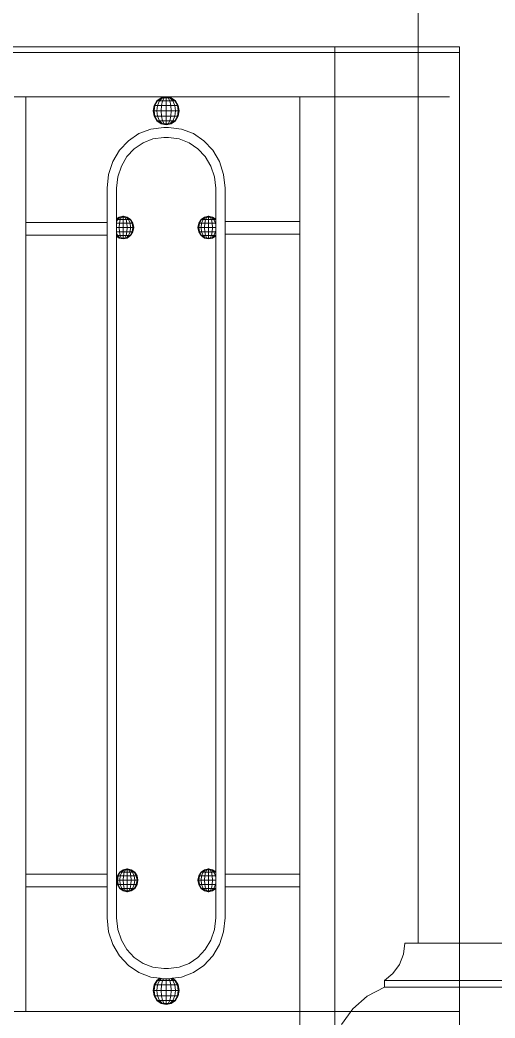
# Model space of a CAD drawing. Header units: millimetres. Extents: x 1832547 to 2001569, y -558009 to -417808.
# Drawn here: x 1916079 to 1916459, y -523479 to -522679 of the extents above; entities that cross this region are included whole.
import ezdxf

# ---------------------------------------------------------------- set-up
doc = ezdxf.new("R2010")
doc.units = ezdxf.units.MM
doc.header["$MEASUREMENT"] = 0
for name, color, linetype, lineweight in [('CA.manh 08', 8, 'CONTINUOUS', 9), ('CA.thay 145', 145, 'CONTINUOUS', 18), ('CA_manh 08', 8, 'CONTINUOUS', 9)]:
    doc.layers.add(name, color=color, linetype=linetype, lineweight=lineweight)

# ---------------------------------------------------------------- blocks, each defined once
blk = doc.blocks.new('wt45t')
at = {"layer": 'CA_manh 08'}
for p, q in [((1917247.51, -517910.46), (1920284.13, -517910.46)), ((1917247.51, -517910.46), (1917247.51, -518853.82)), ((1917347.51, -517910.46), (1917347.51, -518783.82)), ((1920284.13, -517915.04), (1917247.51, -517915.04)), ((1917255.46, -517950.46), (1917347.51, -517950.46)), ((1917347.51, -517950.46), (1917375.44, -517950.46)), ((1917375.44, -517950.46), (1917482.69, -517950.46)), ((1917375.44, -518050.46), (1917375.44, -517950.46)), ((1917472.97, -517957.43), (1917475.25, -517953.77)), ((1917473.71, -517957.43), (1917475.82, -517953.77)), ((1917475.25, -517953.77), (1917478.67, -517951.32)), ((1917475.82, -517953.77), (1917475.25, -517953.77)), ((1917475.82, -517953.77), (1917478.97, -517951.32)), ((1917477.43, -517953.77), (1917475.82, -517953.77)), ((1917475.82, -517957.43), (1917477.43, -517953.77)), ((1917477.43, -517953.77), (1917479.84, -517951.32)), ((1917479.84, -517953.77), (1917477.43, -517953.77)), ((1917478.67, -517951.32), (1917482.69, -517950.46)), ((1917478.97, -517951.32), (1917478.67, -517951.32)), ((1917478.97, -517951.32), (1917482.69, -517950.46)), ((1917479.84, -517951.32), (1917478.97, -517951.32)), ((1917478.97, -517957.43), (1917479.84, -517953.77)), ((1917479.84, -517951.32), (1917482.69, -517950.46)), ((1917481.15, -517951.32), (1917479.84, -517951.32)), ((1917479.84, -517953.77), (1917481.15, -517951.32)), ((1917482.69, -517953.77), (1917479.84, -517953.77)), ((1917481.15, -517951.32), (1917482.69, -517950.46)), ((1917482.69, -517951.32), (1917481.15, -517951.32)), ((1917482.69, -517950.46), (1917482.69, -517951.32)), ((1917484.23, -517951.32), (1917482.69, -517950.46)), ((1917485.53, -517951.32), (1917482.69, -517950.46)), ((1917486.41, -517951.32), (1917482.69, -517950.46)), ((1917486.71, -517951.32), (1917482.69, -517950.46)), ((1917482.69, -517950.46), (1917595.15, -517950.46)), ((1917484.23, -517951.32), (1917482.69, -517951.32)), ((1917482.69, -517951.32), (1917482.69, -517953.77)), ((1917485.53, -517953.77), (1917482.69, -517953.77)), ((1917482.69, -517953.77), (1917482.69, -517957.43)), ((1917485.53, -517951.32), (1917484.23, -517951.32)), ((1917485.53, -517953.77), (1917484.23, -517951.32)), ((1917486.41, -517951.32), (1917485.53, -517951.32)), ((1917487.95, -517953.77), (1917485.53, -517951.32)), ((1917487.95, -517953.77), (1917485.53, -517953.77)), ((1917486.41, -517957.43), (1917485.53, -517953.77)), ((1917486.71, -517951.32), (1917486.41, -517951.32)), ((1917489.56, -517953.77), (1917486.41, -517951.32)), ((1917490.13, -517953.77), (1917486.71, -517951.32)), ((1917489.56, -517953.77), (1917487.95, -517953.77)), ((1917489.56, -517957.43), (1917487.95, -517953.77)), ((1917490.13, -517953.77), (1917489.56, -517953.77)), ((1917491.67, -517957.43), (1917489.56, -517953.77)), ((1917492.4, -517957.43), (1917490.13, -517953.77)), ((1917604.61, -517950.46), (1917595.15, -517950.46)), ((1917595.15, -517950.46), (1917595.15, -518051.23)), ((1917472.17, -517961.75), (1917472.97, -517957.43)), ((1917472.97, -517961.75), (1917472.17, -517961.75)), ((1917472.97, -517966.08), (1917472.17, -517961.75)), ((1917473.71, -517957.43), (1917472.97, -517957.43)), ((1917472.97, -517961.75), (1917473.71, -517957.43)), ((1917475.25, -517961.75), (1917472.97, -517961.75)), ((1917473.71, -517966.08), (1917472.97, -517961.75)), ((1917475.82, -517957.43), (1917473.71, -517957.43)), ((1917475.25, -517961.75), (1917475.82, -517957.43)), ((1917478.67, -517961.75), (1917475.25, -517961.75)), ((1917475.82, -517966.08), (1917475.25, -517961.75)), ((1917478.97, -517957.43), (1917475.82, -517957.43)), ((1917478.67, -517961.75), (1917478.97, -517957.43)), ((1917482.69, -517961.75), (1917478.67, -517961.75)), ((1917478.97, -517966.08), (1917478.67, -517961.75)), ((1917482.69, -517957.43), (1917478.97, -517957.43)), ((1917486.41, -517957.43), (1917482.69, -517957.43)), ((1917482.69, -517957.43), (1917482.69, -517961.75)), ((1917486.71, -517961.75), (1917482.69, -517961.75)), ((1917482.69, -517961.75), (1917482.69, -517966.08)), ((1917489.56, -517957.43), (1917486.41, -517957.43)), ((1917486.71, -517961.75), (1917486.41, -517957.43)), ((1917486.41, -517966.08), (1917486.71, -517961.75)), ((1917490.13, -517961.75), (1917486.71, -517961.75)), ((1917491.67, -517957.43), (1917489.56, -517957.43)), ((1917490.13, -517961.75), (1917489.56, -517957.43)), ((1917489.56, -517966.08), (1917490.13, -517961.75)), ((1917492.4, -517961.75), (1917490.13, -517961.75)), ((1917492.4, -517957.43), (1917491.67, -517957.43)), ((1917492.4, -517961.75), (1917491.67, -517957.43)), ((1917491.67, -517966.08), (1917492.4, -517961.75)), ((1917493.21, -517961.75), (1917492.4, -517957.43)), ((1917493.21, -517961.75), (1917492.4, -517961.75)), ((1917492.4, -517966.08), (1917493.21, -517961.75)), ((1917473.71, -517966.08), (1917472.97, -517966.08)), ((1917475.25, -517969.74), (1917472.97, -517966.08)), ((1917475.82, -517966.08), (1917473.71, -517966.08)), ((1917475.82, -517969.74), (1917473.71, -517966.08)), ((1917475.82, -517969.74), (1917475.25, -517969.74)), ((1917478.67, -517972.19), (1917475.25, -517969.74)), ((1917478.97, -517966.08), (1917475.82, -517966.08)), ((1917477.43, -517969.74), (1917475.82, -517966.08)), ((1917477.43, -517969.74), (1917475.82, -517969.74)), ((1917478.97, -517972.19), (1917475.82, -517969.74)), ((1917479.84, -517969.74), (1917477.43, -517969.74)), ((1917479.84, -517972.19), (1917477.43, -517969.74)), ((1917482.69, -517966.08), (1917478.97, -517966.08)), ((1917479.84, -517969.74), (1917478.97, -517966.08)), ((1917482.69, -517969.74), (1917479.84, -517969.74)), ((1917481.15, -517972.19), (1917479.84, -517969.74)), ((1917486.41, -517966.08), (1917482.69, -517966.08)), ((1917482.69, -517966.08), (1917482.69, -517969.74)), ((1917485.53, -517969.74), (1917482.69, -517969.74)), ((1917482.69, -517969.74), (1917482.69, -517972.19)), ((1917484.23, -517972.19), (1917485.53, -517969.74)), ((1917485.53, -517969.74), (1917486.41, -517966.08)), ((1917487.95, -517969.74), (1917485.53, -517969.74)), ((1917485.53, -517972.19), (1917487.95, -517969.74)), ((1917489.56, -517966.08), (1917486.41, -517966.08)), ((1917486.41, -517972.19), (1917489.56, -517969.74)), ((1917486.71, -517972.19), (1917490.13, -517969.74)), ((1917487.95, -517969.74), (1917489.56, -517966.08)), ((1917489.56, -517969.74), (1917487.95, -517969.74)), ((1917491.67, -517966.08), (1917489.56, -517966.08)), ((1917489.56, -517969.74), (1917491.67, -517966.08)), ((1917489.56, -517969.74), (1917490.13, -517969.74)), ((1917490.13, -517969.74), (1917492.4, -517966.08)), ((1917492.4, -517966.08), (1917491.67, -517966.08)), ((1917470.4, -517976.37), (1917460.85, -517980.05)), ((1917480.8, -517975.08), (1917470.4, -517976.37)), ((1917478.97, -517972.19), (1917478.67, -517972.19)), ((1917482.69, -517973.05), (1917478.67, -517972.19)), ((1917479.84, -517972.19), (1917478.97, -517972.19)), ((1917482.69, -517973.05), (1917478.97, -517972.19)), ((1917481.15, -517972.19), (1917479.84, -517972.19)), ((1917482.69, -517973.05), (1917479.84, -517972.19)), ((1917484.59, -517975.08), (1917480.8, -517975.08)), ((1917482.69, -517972.19), (1917481.15, -517972.19)), ((1917482.69, -517973.05), (1917481.15, -517972.19)), ((1917484.23, -517972.19), (1917482.69, -517972.19)), ((1917482.69, -517972.19), (1917482.69, -517973.05)), ((1917482.69, -517973.05), (1917486.71, -517972.19)), ((1917482.69, -517973.05), (1917486.41, -517972.19)), ((1917482.69, -517973.05), (1917485.53, -517972.19)), ((1917482.69, -517973.05), (1917484.23, -517972.19)), ((1917485.53, -517972.19), (1917484.23, -517972.19)), ((1917494.99, -517976.37), (1917484.59, -517975.08)), ((1917486.41, -517972.19), (1917485.53, -517972.19)), ((1917486.71, -517972.19), (1917486.41, -517972.19)), ((1917504.54, -517980.05), (1917494.99, -517976.37)), ((1917452.42, -517985.81), (1917445.38, -517993.36)), ((1917460.85, -517980.05), (1917452.42, -517985.81)), ((1917464.19, -517987.35), (1917472.16, -517984.29)), ((1917472.16, -517984.29), (1917480.83, -517983.21)), ((1917480.83, -517983.21), (1917484.56, -517983.21)), ((1917484.56, -517983.21), (1917493.23, -517984.29)), ((1917493.23, -517984.29), (1917501.2, -517987.35)), ((1917512.97, -517985.81), (1917504.54, -517980.05)), ((1917520.01, -517993.36), (1917512.97, -517985.81)), ((1917445.38, -517993.36), (1917440.02, -518002.42)), ((1917451.29, -517998.46), (1917457.16, -517992.16)), ((1917457.16, -517992.16), (1917464.19, -517987.35)), ((1917501.2, -517987.35), (1917508.23, -517992.15)), ((1917508.23, -517992.15), (1917514.09, -517998.45)), ((1917525.37, -518002.42), (1917520.01, -517993.36)), ((1917440.02, -518002.42), (1917436.6, -518012.68)), ((1917446.82, -518006.01), (1917451.29, -517998.46)), ((1917514.09, -517998.45), (1917518.57, -518006.01)), ((1917528.79, -518012.68), (1917525.37, -518002.42)), ((1917443.97, -518014.57), (1917446.82, -518006.01)), ((1917518.57, -518006.01), (1917521.42, -518014.56)), ((1917436.6, -518012.68), (1917435.4, -518023.85)), ((1917442.97, -518023.89), (1917443.97, -518014.57)), ((1917521.42, -518014.56), (1917522.42, -518023.89)), ((1917529.99, -518023.85), (1917528.79, -518012.68)), ((1917435.4, -518023.85), (1917435.4, -518050.46)), ((1917442.97, -518048.69), (1917442.97, -518023.89)), ((1917522.42, -518023.89), (1917522.42, -518048.33)), ((1917529.99, -518051.23), (1917529.99, -518023.85)), ((1917375.44, -518060.62), (1917375.44, -518050.46)), ((1917375.44, -518050.46), (1917435.4, -518050.46)), ((1917435.4, -518050.46), (1917435.4, -518060.62)), ((1917442.97, -518048.69), (1917445.47, -518046.9)), ((1917442.97, -518048.88), (1917442.97, -518048.69)), ((1917443.16, -518048.88), (1917442.97, -518048.88)), ((1917442.97, -518049.22), (1917443.16, -518048.88)), ((1917442.97, -518049.22), (1917442.97, -518048.88)), ((1917442.97, -518051.85), (1917442.97, -518049.22)), ((1917443.16, -518048.88), (1917445.71, -518046.9)), ((1917444.47, -518048.88), (1917443.16, -518048.88)), ((1917443.16, -518051.85), (1917444.47, -518048.88)), ((1917444.47, -518048.88), (1917446.42, -518046.9)), ((1917446.42, -518048.88), (1917444.47, -518048.88)), ((1917445.47, -518046.9), (1917448.72, -518046.2)), ((1917445.71, -518046.9), (1917445.47, -518046.9)), ((1917445.71, -518046.9), (1917448.72, -518046.2)), ((1917446.42, -518046.9), (1917445.71, -518046.9)), ((1917445.71, -518051.85), (1917446.42, -518048.88)), ((1917446.42, -518046.9), (1917448.72, -518046.2)), ((1917447.48, -518046.9), (1917446.42, -518046.9)), ((1917446.42, -518048.88), (1917447.48, -518046.9)), ((1917448.72, -518048.88), (1917446.42, -518048.88)), ((1917447.48, -518046.9), (1917448.72, -518046.2)), ((1917448.72, -518046.9), (1917447.48, -518046.9)), ((1917448.72, -518046.2), (1917448.72, -518046.9)), ((1917451.98, -518046.9), (1917448.72, -518046.2)), ((1917451.73, -518046.9), (1917448.72, -518046.2)), ((1917451.03, -518046.9), (1917448.72, -518046.2)), ((1917449.97, -518046.9), (1917448.72, -518046.2)), ((1917449.97, -518046.9), (1917448.72, -518046.9)), ((1917448.72, -518046.9), (1917448.72, -518048.88)), ((1917451.03, -518048.88), (1917448.72, -518048.88)), ((1917448.72, -518048.88), (1917448.72, -518051.85)), ((1917451.03, -518046.9), (1917449.97, -518046.9)), ((1917451.03, -518048.88), (1917449.97, -518046.9)), ((1917451.73, -518046.9), (1917451.03, -518046.9)), ((1917452.98, -518048.88), (1917451.03, -518046.9)), ((1917452.98, -518048.88), (1917451.03, -518048.88)), ((1917451.73, -518051.85), (1917451.03, -518048.88)), ((1917451.73, -518046.9), (1917451.98, -518046.9)), ((1917454.28, -518048.88), (1917451.73, -518046.9)), ((1917454.74, -518048.88), (1917451.98, -518046.9)), ((1917454.28, -518048.88), (1917452.98, -518048.88)), ((1917454.28, -518051.85), (1917452.98, -518048.88)), ((1917454.74, -518048.88), (1917454.28, -518048.88)), ((1917455.99, -518051.85), (1917454.28, -518048.88)), ((1917456.59, -518051.85), (1917454.74, -518048.88)), ((1917509.3, -518051.85), (1917511.15, -518048.88)), ((1917509.9, -518051.85), (1917511.61, -518048.88)), ((1917511.15, -518048.88), (1917513.91, -518046.9)), ((1917511.61, -518048.88), (1917511.15, -518048.88)), ((1917511.61, -518048.88), (1917514.16, -518046.9)), ((1917512.91, -518048.88), (1917511.61, -518048.88)), ((1917511.61, -518051.85), (1917512.91, -518048.88)), ((1917512.91, -518048.88), (1917514.86, -518046.9)), ((1917514.86, -518048.88), (1917512.91, -518048.88)), ((1917513.91, -518046.9), (1917517.17, -518046.2)), ((1917514.16, -518046.9), (1917513.91, -518046.9)), ((1917514.16, -518046.9), (1917517.17, -518046.2)), ((1917514.86, -518046.9), (1917514.16, -518046.9)), ((1917514.16, -518051.85), (1917514.86, -518048.88)), ((1917514.86, -518046.9), (1917517.17, -518046.2)), ((1917515.92, -518046.9), (1917514.86, -518046.9)), ((1917514.86, -518048.88), (1917515.92, -518046.9)), ((1917517.17, -518048.88), (1917514.86, -518048.88)), ((1917515.92, -518046.9), (1917517.17, -518046.2)), ((1917517.17, -518046.9), (1917515.92, -518046.9)), ((1917517.17, -518046.2), (1917517.17, -518046.9)), ((1917520.43, -518046.9), (1917517.17, -518046.2)), ((1917520.18, -518046.9), (1917517.17, -518046.2)), ((1917519.47, -518046.9), (1917517.17, -518046.2)), ((1917518.41, -518046.9), (1917517.17, -518046.2)), ((1917518.41, -518046.9), (1917517.17, -518046.9)), ((1917517.17, -518046.9), (1917517.17, -518048.88)), ((1917519.47, -518048.88), (1917517.17, -518048.88)), ((1917517.17, -518048.88), (1917517.17, -518051.85)), ((1917519.47, -518046.9), (1917518.41, -518046.9)), ((1917519.47, -518048.88), (1917518.41, -518046.9)), ((1917520.18, -518046.9), (1917519.47, -518046.9)), ((1917521.42, -518048.88), (1917519.47, -518046.9)), ((1917521.42, -518048.88), (1917519.47, -518048.88)), ((1917520.18, -518051.85), (1917519.47, -518048.88)), ((1917520.18, -518046.9), (1917520.43, -518046.9)), ((1917522.42, -518048.64), (1917520.18, -518046.9)), ((1917522.42, -518048.33), (1917520.43, -518046.9)), ((1917522.42, -518048.88), (1917521.42, -518048.88)), ((1917522.42, -518051.15), (1917521.42, -518048.88)), ((1917522.42, -518048.33), (1917522.42, -518048.64)), ((1917522.42, -518048.64), (1917522.42, -518048.88)), ((1917522.42, -518048.88), (1917522.42, -518051.15)), ((1917443.16, -518051.85), (1917442.97, -518051.85)), ((1917442.97, -518053.32), (1917443.16, -518051.85)), ((1917442.97, -518053.32), (1917442.97, -518051.85)), ((1917442.97, -518055.35), (1917442.97, -518053.32)), ((1917445.47, -518055.35), (1917442.97, -518055.35)), ((1917442.97, -518057.37), (1917442.97, -518055.35)), ((1917443.16, -518058.85), (1917442.97, -518057.37)), ((1917442.97, -518058.85), (1917442.97, -518057.37)), ((1917445.71, -518051.85), (1917443.16, -518051.85)), ((1917445.47, -518055.35), (1917445.71, -518051.85)), ((1917448.72, -518055.35), (1917445.47, -518055.35)), ((1917445.71, -518058.85), (1917445.47, -518055.35)), ((1917448.72, -518051.85), (1917445.71, -518051.85)), ((1917451.73, -518051.85), (1917448.72, -518051.85)), ((1917448.72, -518051.85), (1917448.72, -518055.35)), ((1917451.98, -518055.35), (1917448.72, -518055.35)), ((1917448.72, -518055.35), (1917448.72, -518058.85)), ((1917454.28, -518051.85), (1917451.73, -518051.85)), ((1917451.98, -518055.35), (1917451.73, -518051.85)), ((1917451.73, -518058.85), (1917451.98, -518055.35)), ((1917454.74, -518055.35), (1917451.98, -518055.35)), ((1917455.99, -518051.85), (1917454.28, -518051.85)), ((1917454.74, -518055.35), (1917454.28, -518051.85)), ((1917454.28, -518058.85), (1917454.74, -518055.35)), ((1917456.59, -518055.35), (1917454.74, -518055.35)), ((1917456.59, -518051.85), (1917455.99, -518051.85)), ((1917456.59, -518055.35), (1917455.99, -518051.85)), ((1917455.99, -518058.85), (1917456.59, -518055.35)), ((1917457.24, -518055.35), (1917456.59, -518051.85)), ((1917457.24, -518055.35), (1917456.59, -518055.35)), ((1917456.59, -518058.85), (1917457.24, -518055.35)), ((1917508.65, -518055.35), (1917509.3, -518051.85)), ((1917509.3, -518055.35), (1917508.65, -518055.35)), ((1917509.3, -518058.85), (1917508.65, -518055.35)), ((1917509.9, -518051.85), (1917509.3, -518051.85)), ((1917509.3, -518055.35), (1917509.9, -518051.85)), ((1917511.15, -518055.35), (1917509.3, -518055.35)), ((1917509.9, -518058.85), (1917509.3, -518055.35)), ((1917511.61, -518051.85), (1917509.9, -518051.85)), ((1917511.15, -518055.35), (1917511.61, -518051.85)), ((1917513.91, -518055.35), (1917511.15, -518055.35)), ((1917511.61, -518058.85), (1917511.15, -518055.35)), ((1917514.16, -518051.85), (1917511.61, -518051.85)), ((1917513.91, -518055.35), (1917514.16, -518051.85)), ((1917517.17, -518055.35), (1917513.91, -518055.35)), ((1917514.16, -518058.85), (1917513.91, -518055.35)), ((1917517.17, -518051.85), (1917514.16, -518051.85)), ((1917520.18, -518051.85), (1917517.17, -518051.85)), ((1917517.17, -518051.85), (1917517.17, -518055.35)), ((1917520.43, -518055.35), (1917517.17, -518055.35)), ((1917517.17, -518055.35), (1917517.17, -518058.85)), ((1917522.42, -518051.85), (1917520.18, -518051.85)), ((1917520.43, -518055.35), (1917520.18, -518051.85)), ((1917520.18, -518058.85), (1917520.43, -518055.35)), ((1917522.42, -518055.35), (1917520.43, -518055.35)), ((1917522.42, -518051.15), (1917522.42, -518051.85)), ((1917522.42, -518051.85), (1917522.42, -518055.35)), ((1917522.42, -518055.35), (1917522.42, -518058.85)), ((1917529.99, -518061.39), (1917529.99, -518051.23)), ((1917529.99, -518051.23), (1917595.15, -518051.23)), ((1917595.15, -518051.23), (1917595.15, -518061.39)), ((1917435.4, -518060.62), (1917375.44, -518060.62)), ((1917375.44, -518573.66), (1917375.44, -518060.62)), ((1917435.4, -518060.62), (1917435.4, -518573.66)), ((1917443.16, -518058.85), (1917442.97, -518058.85)), ((1917442.97, -518061.48), (1917442.97, -518058.85)), ((1917443.16, -518061.81), (1917442.97, -518061.48)), ((1917442.97, -518061.81), (1917442.97, -518061.48)), ((1917443.16, -518061.81), (1917442.97, -518061.81)), ((1917442.97, -518062), (1917442.97, -518061.81)), ((1917445.47, -518063.8), (1917442.97, -518062)), ((1917442.97, -518571.89), (1917442.97, -518062)), ((1917445.71, -518058.85), (1917443.16, -518058.85)), ((1917444.47, -518061.81), (1917443.16, -518058.85)), ((1917444.47, -518061.81), (1917443.16, -518061.81)), ((1917445.71, -518063.8), (1917443.16, -518061.81)), ((1917446.42, -518061.81), (1917444.47, -518061.81)), ((1917446.42, -518063.8), (1917444.47, -518061.81)), ((1917445.71, -518063.8), (1917445.47, -518063.8)), ((1917448.72, -518064.49), (1917445.47, -518063.8)), ((1917448.72, -518058.85), (1917445.71, -518058.85)), ((1917446.42, -518061.81), (1917445.71, -518058.85)), ((1917446.42, -518063.8), (1917445.71, -518063.8)), ((1917448.72, -518064.49), (1917445.71, -518063.8)), ((1917448.72, -518061.81), (1917446.42, -518061.81)), ((1917447.48, -518063.8), (1917446.42, -518061.81)), ((1917447.48, -518063.8), (1917446.42, -518063.8)), ((1917448.72, -518064.49), (1917446.42, -518063.8)), ((1917448.72, -518063.8), (1917447.48, -518063.8)), ((1917448.72, -518064.49), (1917447.48, -518063.8)), ((1917451.73, -518058.85), (1917448.72, -518058.85)), ((1917448.72, -518058.85), (1917448.72, -518061.81)), ((1917451.03, -518061.81), (1917448.72, -518061.81)), ((1917448.72, -518061.81), (1917448.72, -518063.8)), ((1917449.97, -518063.8), (1917448.72, -518063.8)), ((1917448.72, -518063.8), (1917448.72, -518064.49)), ((1917448.72, -518064.49), (1917451.98, -518063.8)), ((1917448.72, -518064.49), (1917451.73, -518063.8)), ((1917448.72, -518064.49), (1917451.03, -518063.8)), ((1917448.72, -518064.49), (1917449.97, -518063.8)), ((1917449.97, -518063.8), (1917451.03, -518061.81)), ((1917451.03, -518063.8), (1917449.97, -518063.8)), ((1917451.03, -518061.81), (1917451.73, -518058.85)), ((1917452.98, -518061.81), (1917451.03, -518061.81)), ((1917451.03, -518063.8), (1917452.98, -518061.81)), ((1917451.73, -518063.8), (1917451.03, -518063.8)), ((1917454.28, -518058.85), (1917451.73, -518058.85)), ((1917451.73, -518063.8), (1917454.28, -518061.81)), ((1917451.98, -518063.8), (1917451.73, -518063.8)), ((1917451.98, -518063.8), (1917454.74, -518061.81)), ((1917452.98, -518061.81), (1917454.28, -518058.85)), ((1917454.28, -518061.81), (1917452.98, -518061.81)), ((1917455.99, -518058.85), (1917454.28, -518058.85)), ((1917454.28, -518061.81), (1917455.99, -518058.85)), ((1917454.28, -518061.81), (1917454.74, -518061.81)), ((1917454.74, -518061.81), (1917456.59, -518058.85)), ((1917456.59, -518058.85), (1917455.99, -518058.85)), ((1917509.9, -518058.85), (1917509.3, -518058.85)), ((1917511.15, -518061.81), (1917509.3, -518058.85)), ((1917511.61, -518058.85), (1917509.9, -518058.85)), ((1917511.61, -518061.81), (1917509.9, -518058.85)), ((1917511.61, -518061.81), (1917511.15, -518061.81)), ((1917513.91, -518063.8), (1917511.15, -518061.81)), ((1917514.16, -518058.85), (1917511.61, -518058.85)), ((1917512.91, -518061.81), (1917511.61, -518058.85)), ((1917512.91, -518061.81), (1917511.61, -518061.81)), ((1917514.16, -518063.8), (1917511.61, -518061.81)), ((1917514.86, -518061.81), (1917512.91, -518061.81)), ((1917514.86, -518063.8), (1917512.91, -518061.81)), ((1917514.16, -518063.8), (1917513.91, -518063.8)), ((1917517.17, -518064.49), (1917513.91, -518063.8)), ((1917517.17, -518058.85), (1917514.16, -518058.85)), ((1917514.86, -518061.81), (1917514.16, -518058.85)), ((1917514.86, -518063.8), (1917514.16, -518063.8)), ((1917517.17, -518064.49), (1917514.16, -518063.8)), ((1917517.17, -518061.81), (1917514.86, -518061.81)), ((1917515.92, -518063.8), (1917514.86, -518061.81)), ((1917515.92, -518063.8), (1917514.86, -518063.8)), ((1917517.17, -518064.49), (1917514.86, -518063.8)), ((1917517.17, -518063.8), (1917515.92, -518063.8)), ((1917517.17, -518064.49), (1917515.92, -518063.8)), ((1917520.18, -518058.85), (1917517.17, -518058.85)), ((1917517.17, -518058.85), (1917517.17, -518061.81)), ((1917519.47, -518061.81), (1917517.17, -518061.81)), ((1917517.17, -518061.81), (1917517.17, -518063.8)), ((1917518.41, -518063.8), (1917517.17, -518063.8)), ((1917517.17, -518063.8), (1917517.17, -518064.49)), ((1917517.17, -518064.49), (1917520.43, -518063.8)), ((1917517.17, -518064.49), (1917520.18, -518063.8)), ((1917517.17, -518064.49), (1917519.47, -518063.8)), ((1917517.17, -518064.49), (1917518.41, -518063.8)), ((1917518.41, -518063.8), (1917519.47, -518061.81)), ((1917519.47, -518063.8), (1917518.41, -518063.8)), ((1917519.47, -518061.81), (1917520.18, -518058.85)), ((1917521.42, -518061.81), (1917519.47, -518061.81)), ((1917519.47, -518063.8), (1917521.42, -518061.81)), ((1917520.18, -518063.8), (1917519.47, -518063.8)), ((1917522.42, -518058.85), (1917520.18, -518058.85)), ((1917520.18, -518063.8), (1917522.42, -518062.05)), ((1917520.43, -518063.8), (1917520.18, -518063.8)), ((1917520.43, -518063.8), (1917522.42, -518062.36)), ((1917521.42, -518061.81), (1917522.42, -518059.55)), ((1917522.42, -518061.81), (1917521.42, -518061.81)), ((1917522.42, -518058.85), (1917522.42, -518059.55)), ((1917522.42, -518059.55), (1917522.42, -518061.81)), ((1917522.42, -518061.81), (1917522.42, -518062.05)), ((1917522.42, -518062.05), (1917522.42, -518062.36)), ((1917522.42, -518062.36), (1917522.42, -518578.55)), ((1917595.15, -518061.39), (1917529.99, -518061.39)), ((1917529.99, -518573.66), (1917529.99, -518061.39)), ((1917595.15, -518061.39), (1917595.15, -518573.66)), ((1917442.97, -518571.89), (1917445.47, -518570.1)), ((1917443.16, -518572.08), (1917445.71, -518570.1)), ((1917444.47, -518572.08), (1917446.42, -518570.1)), ((1917445.47, -518570.1), (1917448.72, -518569.41)), ((1917445.71, -518570.1), (1917445.47, -518570.1)), ((1917445.71, -518570.1), (1917448.72, -518569.41)), ((1917446.42, -518570.1), (1917445.71, -518570.1)), ((1917446.42, -518570.1), (1917448.72, -518569.41)), ((1917447.48, -518570.1), (1917446.42, -518570.1)), ((1917446.42, -518572.08), (1917447.48, -518570.1)), ((1917447.48, -518570.1), (1917448.72, -518569.41)), ((1917448.72, -518570.1), (1917447.48, -518570.1)), ((1917448.72, -518569.41), (1917448.72, -518570.1)), ((1917451.98, -518570.1), (1917448.72, -518569.41)), ((1917451.73, -518570.1), (1917448.72, -518569.41)), ((1917451.03, -518570.1), (1917448.72, -518569.41)), ((1917449.97, -518570.1), (1917448.72, -518569.41)), ((1917449.97, -518570.1), (1917448.72, -518570.1)), ((1917448.72, -518570.1), (1917448.72, -518572.08)), ((1917451.03, -518570.1), (1917449.97, -518570.1)), ((1917451.03, -518572.08), (1917449.97, -518570.1)), ((1917451.73, -518570.1), (1917451.03, -518570.1)), ((1917452.98, -518572.08), (1917451.03, -518570.1)), ((1917451.73, -518570.1), (1917451.98, -518570.1)), ((1917454.28, -518572.08), (1917451.73, -518570.1)), ((1917454.74, -518572.08), (1917451.98, -518570.1)), ((1917507.89, -518572.08), (1917510.65, -518570.1)), ((1917508.35, -518572.08), (1917510.9, -518570.1)), ((1917509.65, -518572.08), (1917511.6, -518570.1)), ((1917510.65, -518570.1), (1917513.91, -518569.41)), ((1917510.9, -518570.1), (1917510.65, -518570.1)), ((1917510.9, -518570.1), (1917513.91, -518569.41)), ((1917511.6, -518570.1), (1917510.9, -518570.1)), ((1917511.6, -518570.1), (1917513.91, -518569.41)), ((1917512.66, -518570.1), (1917511.6, -518570.1)), ((1917511.6, -518572.08), (1917512.66, -518570.1)), ((1917512.66, -518570.1), (1917513.91, -518569.41)), ((1917513.91, -518570.1), (1917512.66, -518570.1)), ((1917513.91, -518569.41), (1917513.91, -518570.1)), ((1917517.17, -518570.1), (1917513.91, -518569.41)), ((1917516.92, -518570.1), (1917513.91, -518569.41)), ((1917516.21, -518570.1), (1917513.91, -518569.41)), ((1917515.15, -518570.1), (1917513.91, -518569.41)), ((1917515.15, -518570.1), (1917513.91, -518570.1)), ((1917513.91, -518570.1), (1917513.91, -518572.08)), ((1917516.21, -518570.1), (1917515.15, -518570.1)), ((1917516.21, -518572.08), (1917515.15, -518570.1)), ((1917516.92, -518570.1), (1917516.21, -518570.1)), ((1917518.16, -518572.08), (1917516.21, -518570.1)), ((1917516.92, -518570.1), (1917517.17, -518570.1)), ((1917519.47, -518572.08), (1917516.92, -518570.1)), ((1917519.93, -518572.08), (1917517.17, -518570.1)), ((1917375.44, -518583.82), (1917375.44, -518573.66)), ((1917375.44, -518573.66), (1917435.4, -518573.66)), ((1917435.4, -518573.66), (1917435.4, -518583.82)), ((1917442.97, -518572.08), (1917442.97, -518571.89)), ((1917443.16, -518572.08), (1917442.97, -518572.08)), ((1917442.97, -518572.42), (1917443.16, -518572.08)), ((1917442.97, -518572.42), (1917442.97, -518572.08)), ((1917442.97, -518575.05), (1917442.97, -518572.42)), ((1917443.16, -518575.05), (1917442.97, -518575.05)), ((1917442.97, -518576.52), (1917443.16, -518575.05)), ((1917442.97, -518576.52), (1917442.97, -518575.05)), ((1917442.97, -518578.55), (1917442.97, -518576.52)), ((1917445.47, -518578.55), (1917442.97, -518578.55)), ((1917442.97, -518580.58), (1917442.97, -518578.55)), ((1917444.47, -518572.08), (1917443.16, -518572.08)), ((1917443.16, -518575.05), (1917444.47, -518572.08)), ((1917445.71, -518575.05), (1917443.16, -518575.05)), ((1917446.42, -518572.08), (1917444.47, -518572.08)), ((1917445.47, -518578.55), (1917445.71, -518575.05)), ((1917448.72, -518578.55), (1917445.47, -518578.55)), ((1917445.71, -518582.05), (1917445.47, -518578.55)), ((1917445.71, -518575.05), (1917446.42, -518572.08)), ((1917448.72, -518575.05), (1917445.71, -518575.05)), ((1917448.72, -518572.08), (1917446.42, -518572.08)), ((1917451.03, -518572.08), (1917448.72, -518572.08)), ((1917448.72, -518572.08), (1917448.72, -518575.05)), ((1917451.73, -518575.05), (1917448.72, -518575.05)), ((1917448.72, -518575.05), (1917448.72, -518578.55)), ((1917451.98, -518578.55), (1917448.72, -518578.55)), ((1917448.72, -518578.55), (1917448.72, -518582.05)), ((1917452.98, -518572.08), (1917451.03, -518572.08)), ((1917451.73, -518575.05), (1917451.03, -518572.08)), ((1917454.28, -518575.05), (1917451.73, -518575.05)), ((1917451.98, -518578.55), (1917451.73, -518575.05)), ((1917451.73, -518582.05), (1917451.98, -518578.55)), ((1917454.74, -518578.55), (1917451.98, -518578.55)), ((1917454.28, -518572.08), (1917452.98, -518572.08)), ((1917454.28, -518575.05), (1917452.98, -518572.08)), ((1917454.74, -518572.08), (1917454.28, -518572.08)), ((1917455.99, -518575.05), (1917454.28, -518572.08)), ((1917455.99, -518575.05), (1917454.28, -518575.05)), ((1917454.74, -518578.55), (1917454.28, -518575.05)), ((1917454.28, -518582.05), (1917454.74, -518578.55)), ((1917456.59, -518575.05), (1917454.74, -518572.08)), ((1917456.59, -518578.55), (1917454.74, -518578.55)), ((1917456.59, -518575.05), (1917455.99, -518575.05)), ((1917456.59, -518578.55), (1917455.99, -518575.05)), ((1917455.99, -518582.05), (1917456.59, -518578.55)), ((1917457.24, -518578.55), (1917456.59, -518575.05)), ((1917457.24, -518578.55), (1917456.59, -518578.55)), ((1917456.59, -518582.05), (1917457.24, -518578.55)), ((1917505.39, -518578.55), (1917506.04, -518575.05)), ((1917506.04, -518578.55), (1917505.39, -518578.55)), ((1917506.04, -518582.05), (1917505.39, -518578.55)), ((1917506.04, -518575.05), (1917507.89, -518572.08)), ((1917506.64, -518575.05), (1917506.04, -518575.05)), ((1917506.04, -518578.55), (1917506.64, -518575.05)), ((1917507.89, -518578.55), (1917506.04, -518578.55)), ((1917506.64, -518582.05), (1917506.04, -518578.55)), ((1917506.64, -518575.05), (1917508.35, -518572.08)), ((1917508.35, -518575.05), (1917506.64, -518575.05)), ((1917508.35, -518572.08), (1917507.89, -518572.08)), ((1917507.89, -518578.55), (1917508.35, -518575.05)), ((1917510.65, -518578.55), (1917507.89, -518578.55)), ((1917508.35, -518582.05), (1917507.89, -518578.55)), ((1917509.65, -518572.08), (1917508.35, -518572.08)), ((1917508.35, -518575.05), (1917509.65, -518572.08)), ((1917510.9, -518575.05), (1917508.35, -518575.05)), ((1917511.6, -518572.08), (1917509.65, -518572.08)), ((1917510.65, -518578.55), (1917510.9, -518575.05)), ((1917513.91, -518578.55), (1917510.65, -518578.55)), ((1917510.9, -518582.05), (1917510.65, -518578.55)), ((1917510.9, -518575.05), (1917511.6, -518572.08)), ((1917513.91, -518575.05), (1917510.9, -518575.05)), ((1917513.91, -518572.08), (1917511.6, -518572.08)), ((1917516.21, -518572.08), (1917513.91, -518572.08)), ((1917513.91, -518572.08), (1917513.91, -518575.05)), ((1917516.92, -518575.05), (1917513.91, -518575.05)), ((1917513.91, -518575.05), (1917513.91, -518578.55)), ((1917517.17, -518578.55), (1917513.91, -518578.55)), ((1917513.91, -518578.55), (1917513.91, -518582.05)), ((1917518.16, -518572.08), (1917516.21, -518572.08)), ((1917516.92, -518575.05), (1917516.21, -518572.08)), ((1917519.47, -518575.05), (1917516.92, -518575.05)), ((1917517.17, -518578.55), (1917516.92, -518575.05)), ((1917516.92, -518582.05), (1917517.17, -518578.55)), ((1917519.93, -518578.55), (1917517.17, -518578.55)), ((1917519.47, -518572.08), (1917518.16, -518572.08)), ((1917519.47, -518575.05), (1917518.16, -518572.08)), ((1917519.93, -518572.08), (1917519.47, -518572.08)), ((1917521.17, -518575.05), (1917519.47, -518572.08)), ((1917521.17, -518575.05), (1917519.47, -518575.05)), ((1917519.93, -518578.55), (1917519.47, -518575.05)), ((1917519.47, -518582.05), (1917519.93, -518578.55)), ((1917521.77, -518575.05), (1917519.93, -518572.08)), ((1917521.77, -518578.55), (1917519.93, -518578.55)), ((1917521.77, -518575.05), (1917521.17, -518575.05)), ((1917521.77, -518578.55), (1917521.17, -518575.05)), ((1917521.17, -518582.05), (1917521.77, -518578.55)), ((1917522.42, -518578.55), (1917521.77, -518575.05)), ((1917522.42, -518578.55), (1917521.77, -518578.55)), ((1917521.77, -518582.05), (1917522.42, -518578.55)), ((1917522.42, -518578.55), (1917522.42, -518608.69)), ((1917529.99, -518583.82), (1917529.99, -518573.66)), ((1917529.99, -518573.66), (1917595.15, -518573.66)), ((1917595.15, -518573.66), (1917595.15, -518583.82)), ((1917435.4, -518583.82), (1917375.44, -518583.82)), ((1917375.44, -518683.82), (1917375.44, -518583.82)), ((1917435.4, -518583.82), (1917435.4, -518608.73)), ((1917443.16, -518582.05), (1917442.97, -518580.58)), ((1917442.97, -518582.05), (1917442.97, -518580.58)), ((1917443.16, -518582.05), (1917442.97, -518582.05)), ((1917442.97, -518584.68), (1917442.97, -518582.05)), ((1917443.16, -518585.02), (1917442.97, -518584.68)), ((1917442.97, -518585.02), (1917442.97, -518584.68)), ((1917443.16, -518585.02), (1917442.97, -518585.02)), ((1917442.97, -518585.21), (1917442.97, -518585.02)), ((1917445.47, -518587), (1917442.97, -518585.21)), ((1917442.97, -518608.69), (1917442.97, -518585.21)), ((1917445.71, -518582.05), (1917443.16, -518582.05)), ((1917444.47, -518585.02), (1917443.16, -518582.05)), ((1917444.47, -518585.02), (1917443.16, -518585.02)), ((1917445.71, -518587), (1917443.16, -518585.02)), ((1917446.42, -518585.02), (1917444.47, -518585.02)), ((1917446.42, -518587), (1917444.47, -518585.02)), ((1917448.72, -518582.05), (1917445.71, -518582.05)), ((1917446.42, -518585.02), (1917445.71, -518582.05)), ((1917448.72, -518585.02), (1917446.42, -518585.02)), ((1917447.48, -518587), (1917446.42, -518585.02)), ((1917451.73, -518582.05), (1917448.72, -518582.05)), ((1917448.72, -518582.05), (1917448.72, -518585.02)), ((1917451.03, -518585.02), (1917448.72, -518585.02)), ((1917448.72, -518585.02), (1917448.72, -518587)), ((1917449.97, -518587), (1917451.03, -518585.02)), ((1917451.03, -518585.02), (1917451.73, -518582.05)), ((1917452.98, -518585.02), (1917451.03, -518585.02)), ((1917451.03, -518587), (1917452.98, -518585.02)), ((1917454.28, -518582.05), (1917451.73, -518582.05)), ((1917451.73, -518587), (1917454.28, -518585.02)), ((1917451.98, -518587), (1917454.74, -518585.02)), ((1917452.98, -518585.02), (1917454.28, -518582.05)), ((1917454.28, -518585.02), (1917452.98, -518585.02)), ((1917455.99, -518582.05), (1917454.28, -518582.05)), ((1917454.28, -518585.02), (1917455.99, -518582.05)), ((1917454.28, -518585.02), (1917454.74, -518585.02)), ((1917454.74, -518585.02), (1917456.59, -518582.05)), ((1917456.59, -518582.05), (1917455.99, -518582.05)), ((1917506.64, -518582.05), (1917506.04, -518582.05)), ((1917507.89, -518585.02), (1917506.04, -518582.05)), ((1917508.35, -518582.05), (1917506.64, -518582.05)), ((1917508.35, -518585.02), (1917506.64, -518582.05)), ((1917508.35, -518585.02), (1917507.89, -518585.02)), ((1917510.65, -518587), (1917507.89, -518585.02)), ((1917510.9, -518582.05), (1917508.35, -518582.05)), ((1917509.65, -518585.02), (1917508.35, -518582.05)), ((1917509.65, -518585.02), (1917508.35, -518585.02)), ((1917510.9, -518587), (1917508.35, -518585.02)), ((1917511.6, -518585.02), (1917509.65, -518585.02)), ((1917511.6, -518587), (1917509.65, -518585.02)), ((1917513.91, -518582.05), (1917510.9, -518582.05)), ((1917511.6, -518585.02), (1917510.9, -518582.05)), ((1917513.91, -518585.02), (1917511.6, -518585.02)), ((1917512.66, -518587), (1917511.6, -518585.02)), ((1917516.92, -518582.05), (1917513.91, -518582.05)), ((1917513.91, -518582.05), (1917513.91, -518585.02)), ((1917516.21, -518585.02), (1917513.91, -518585.02)), ((1917513.91, -518585.02), (1917513.91, -518587)), ((1917515.15, -518587), (1917516.21, -518585.02)), ((1917516.21, -518585.02), (1917516.92, -518582.05)), ((1917518.16, -518585.02), (1917516.21, -518585.02)), ((1917516.21, -518587), (1917518.16, -518585.02)), ((1917519.47, -518582.05), (1917516.92, -518582.05)), ((1917516.92, -518587), (1917519.47, -518585.02)), ((1917517.17, -518587), (1917519.93, -518585.02)), ((1917518.16, -518585.02), (1917519.47, -518582.05)), ((1917519.47, -518585.02), (1917518.16, -518585.02)), ((1917521.17, -518582.05), (1917519.47, -518582.05)), ((1917519.47, -518585.02), (1917521.17, -518582.05)), ((1917519.47, -518585.02), (1917519.93, -518585.02)), ((1917519.93, -518585.02), (1917521.77, -518582.05)), ((1917521.77, -518582.05), (1917521.17, -518582.05)), ((1917595.15, -518583.82), (1917529.99, -518583.82)), ((1917529.99, -518608.73), (1917529.99, -518583.82)), ((1917595.15, -518583.82), (1917595.15, -518683.82)), ((1917445.71, -518587), (1917445.47, -518587)), ((1917448.72, -518587.69), (1917445.47, -518587)), ((1917446.42, -518587), (1917445.71, -518587)), ((1917448.72, -518587.69), (1917445.71, -518587)), ((1917447.48, -518587), (1917446.42, -518587)), ((1917448.72, -518587.69), (1917446.42, -518587)), ((1917448.72, -518587), (1917447.48, -518587)), ((1917448.72, -518587.69), (1917447.48, -518587)), ((1917449.97, -518587), (1917448.72, -518587)), ((1917448.72, -518587), (1917448.72, -518587.69)), ((1917448.72, -518587.69), (1917451.98, -518587)), ((1917448.72, -518587.69), (1917451.73, -518587)), ((1917448.72, -518587.69), (1917451.03, -518587)), ((1917448.72, -518587.69), (1917449.97, -518587)), ((1917451.03, -518587), (1917449.97, -518587)), ((1917451.73, -518587), (1917451.03, -518587)), ((1917451.98, -518587), (1917451.73, -518587)), ((1917510.9, -518587), (1917510.65, -518587)), ((1917513.91, -518587.69), (1917510.65, -518587)), ((1917511.6, -518587), (1917510.9, -518587)), ((1917513.91, -518587.69), (1917510.9, -518587)), ((1917512.66, -518587), (1917511.6, -518587)), ((1917513.91, -518587.69), (1917511.6, -518587)), ((1917513.91, -518587), (1917512.66, -518587)), ((1917513.91, -518587.69), (1917512.66, -518587)), ((1917515.15, -518587), (1917513.91, -518587)), ((1917513.91, -518587), (1917513.91, -518587.69)), ((1917513.91, -518587.69), (1917517.17, -518587)), ((1917513.91, -518587.69), (1917516.92, -518587)), ((1917513.91, -518587.69), (1917516.21, -518587)), ((1917513.91, -518587.69), (1917515.15, -518587)), ((1917516.21, -518587), (1917515.15, -518587)), ((1917516.92, -518587), (1917516.21, -518587)), ((1917517.17, -518587), (1917516.92, -518587)), ((1917435.4, -518608.73), (1917436.6, -518619.9)), ((1917443.97, -518618.01), (1917442.97, -518608.69)), ((1917522.42, -518608.69), (1917521.42, -518618.01)), ((1917528.79, -518619.9), (1917529.99, -518608.73)), ((1917446.82, -518626.57), (1917443.97, -518618.01)), ((1917521.42, -518618.01), (1917518.57, -518626.57)), ((1917436.6, -518619.9), (1917440.02, -518630.16)), ((1917451.3, -518634.12), (1917446.82, -518626.57)), ((1917518.57, -518626.57), (1917514.1, -518634.12)), ((1917525.37, -518630.16), (1917528.79, -518619.9)), ((1917440.02, -518630.16), (1917445.38, -518639.22)), ((1917457.16, -518640.42), (1917451.3, -518634.12)), ((1917514.1, -518634.12), (1917508.23, -518640.42)), ((1917520.01, -518639.22), (1917525.37, -518630.16)), ((1917445.38, -518639.22), (1917452.42, -518646.77)), ((1917464.19, -518645.23), (1917457.16, -518640.42)), ((1917508.23, -518640.42), (1917501.2, -518645.23)), ((1917512.97, -518646.77), (1917520.01, -518639.22)), ((1917452.42, -518646.77), (1917460.85, -518652.53)), ((1917472.16, -518648.29), (1917464.19, -518645.23)), ((1917480.83, -518649.37), (1917472.16, -518648.29)), ((1917484.56, -518649.37), (1917480.83, -518649.37)), ((1917493.23, -518648.29), (1917484.56, -518649.37)), ((1917501.2, -518645.23), (1917493.23, -518648.29)), ((1917504.54, -518652.53), (1917512.97, -518646.77)), ((1917460.85, -518652.53), (1917470.4, -518656.2)), ((1917470.4, -518656.2), (1917477.66, -518657.1)), ((1917475.25, -518658.83), (1917477.66, -518657.1)), ((1917475.82, -518658.83), (1917477.99, -518657.14)), ((1917477.43, -518658.83), (1917478.97, -518657.27)), ((1917477.66, -518657.1), (1917477.99, -518657.14)), ((1917477.99, -518657.14), (1917478.97, -518657.27)), ((1917478.97, -518657.27), (1917480.57, -518657.46)), ((1917479.84, -518658.83), (1917480.57, -518657.46)), ((1917480.57, -518657.46), (1917480.8, -518657.49)), ((1917480.8, -518657.49), (1917482.69, -518657.49)), ((1917482.69, -518657.49), (1917482.69, -518658.83)), ((1917482.69, -518657.49), (1917484.59, -518657.49)), ((1917484.59, -518657.49), (1917484.81, -518657.47)), ((1917484.81, -518657.47), (1917486.41, -518657.27)), ((1917485.53, -518658.83), (1917484.81, -518657.47)), ((1917486.41, -518657.27), (1917487.39, -518657.15)), ((1917487.95, -518658.83), (1917486.41, -518657.27)), ((1917487.39, -518657.15), (1917487.72, -518657.1)), ((1917489.56, -518658.83), (1917487.39, -518657.15)), ((1917487.72, -518657.1), (1917494.99, -518656.2)), ((1917490.13, -518658.83), (1917487.72, -518657.1)), ((1917494.99, -518656.2), (1917504.54, -518652.53)), ((1917472.17, -518666.82), (1917472.97, -518662.49)), ((1917472.97, -518662.49), (1917475.25, -518658.83)), ((1917473.71, -518662.49), (1917472.97, -518662.49)), ((1917472.97, -518666.82), (1917473.71, -518662.49)), ((1917473.71, -518662.49), (1917475.82, -518658.83)), ((1917475.82, -518662.49), (1917473.71, -518662.49)), ((1917475.82, -518658.83), (1917475.25, -518658.83)), ((1917475.25, -518666.82), (1917475.82, -518662.49)), ((1917477.43, -518658.83), (1917475.82, -518658.83)), ((1917475.82, -518662.49), (1917477.43, -518658.83)), ((1917478.97, -518662.49), (1917475.82, -518662.49)), ((1917479.84, -518658.83), (1917477.43, -518658.83)), ((1917478.67, -518666.82), (1917478.97, -518662.49)), ((1917478.97, -518662.49), (1917479.84, -518658.83)), ((1917482.69, -518662.49), (1917478.97, -518662.49)), ((1917482.69, -518658.83), (1917479.84, -518658.83)), ((1917485.53, -518658.83), (1917482.69, -518658.83)), ((1917482.69, -518658.83), (1917482.69, -518662.49)), ((1917486.41, -518662.49), (1917482.69, -518662.49)), ((1917482.69, -518662.49), (1917482.69, -518666.82)), ((1917487.95, -518658.83), (1917485.53, -518658.83)), ((1917486.41, -518662.49), (1917485.53, -518658.83)), ((1917489.56, -518662.49), (1917486.41, -518662.49)), ((1917486.71, -518666.82), (1917486.41, -518662.49)), ((1917489.56, -518658.83), (1917487.95, -518658.83)), ((1917489.56, -518662.49), (1917487.95, -518658.83)), ((1917490.13, -518658.83), (1917489.56, -518658.83)), ((1917491.67, -518662.49), (1917489.56, -518658.83)), ((1917491.67, -518662.49), (1917489.56, -518662.49)), ((1917490.13, -518666.82), (1917489.56, -518662.49)), ((1917492.4, -518662.49), (1917490.13, -518658.83)), ((1917492.4, -518662.49), (1917491.67, -518662.49)), ((1917492.4, -518666.82), (1917491.67, -518662.49)), ((1917493.21, -518666.82), (1917492.4, -518662.49)), ((1917472.97, -518666.82), (1917472.17, -518666.82)), ((1917472.97, -518671.14), (1917472.17, -518666.82)), ((1917475.25, -518666.82), (1917472.97, -518666.82)), ((1917473.71, -518671.14), (1917472.97, -518666.82)), ((1917473.71, -518671.14), (1917472.97, -518671.14)), ((1917475.25, -518674.8), (1917472.97, -518671.14)), ((1917475.82, -518671.14), (1917473.71, -518671.14)), ((1917475.82, -518674.8), (1917473.71, -518671.14)), ((1917478.67, -518666.82), (1917475.25, -518666.82)), ((1917475.82, -518671.14), (1917475.25, -518666.82)), ((1917478.97, -518671.14), (1917475.82, -518671.14)), ((1917477.43, -518674.8), (1917475.82, -518671.14)), ((1917482.69, -518666.82), (1917478.67, -518666.82)), ((1917478.97, -518671.14), (1917478.67, -518666.82)), ((1917482.69, -518671.14), (1917478.97, -518671.14)), ((1917479.84, -518674.8), (1917478.97, -518671.14)), ((1917486.71, -518666.82), (1917482.69, -518666.82)), ((1917482.69, -518666.82), (1917482.69, -518671.14)), ((1917486.41, -518671.14), (1917482.69, -518671.14)), ((1917482.69, -518671.14), (1917482.69, -518674.8)), ((1917485.53, -518674.8), (1917486.41, -518671.14)), ((1917486.41, -518671.14), (1917486.71, -518666.82)), ((1917489.56, -518671.14), (1917486.41, -518671.14)), ((1917490.13, -518666.82), (1917486.71, -518666.82)), ((1917487.95, -518674.8), (1917489.56, -518671.14)), ((1917489.56, -518671.14), (1917490.13, -518666.82)), ((1917491.67, -518671.14), (1917489.56, -518671.14)), ((1917489.56, -518674.8), (1917491.67, -518671.14)), ((1917492.4, -518666.82), (1917490.13, -518666.82)), ((1917490.13, -518674.8), (1917492.4, -518671.14)), ((1917491.67, -518671.14), (1917492.4, -518666.82)), ((1917492.4, -518671.14), (1917491.67, -518671.14)), ((1917493.21, -518666.82), (1917492.4, -518666.82)), ((1917492.4, -518671.14), (1917493.21, -518666.82)), ((1917475.82, -518674.8), (1917475.25, -518674.8)), ((1917478.67, -518677.25), (1917475.25, -518674.8)), ((1917477.43, -518674.8), (1917475.82, -518674.8)), ((1917478.97, -518677.25), (1917475.82, -518674.8)), ((1917479.84, -518674.8), (1917477.43, -518674.8)), ((1917479.84, -518677.25), (1917477.43, -518674.8)), ((1917478.97, -518677.25), (1917478.67, -518677.25)), ((1917482.69, -518678.11), (1917478.67, -518677.25)), ((1917479.84, -518677.25), (1917478.97, -518677.25)), ((1917482.69, -518678.11), (1917478.97, -518677.25)), ((1917482.69, -518674.8), (1917479.84, -518674.8)), ((1917481.15, -518677.25), (1917479.84, -518674.8)), ((1917481.15, -518677.25), (1917479.84, -518677.25)), ((1917482.69, -518678.11), (1917479.84, -518677.25)), ((1917482.69, -518677.25), (1917481.15, -518677.25)), ((1917482.69, -518678.11), (1917481.15, -518677.25)), ((1917485.53, -518674.8), (1917482.69, -518674.8)), ((1917482.69, -518674.8), (1917482.69, -518677.25)), ((1917484.23, -518677.25), (1917482.69, -518677.25)), ((1917482.69, -518677.25), (1917482.69, -518678.11)), ((1917482.69, -518678.11), (1917486.71, -518677.25)), ((1917482.69, -518678.11), (1917486.41, -518677.25)), ((1917482.69, -518678.11), (1917485.53, -518677.25)), ((1917482.69, -518678.11), (1917484.23, -518677.25)), ((1917484.23, -518677.25), (1917485.53, -518674.8)), ((1917485.53, -518677.25), (1917484.23, -518677.25)), ((1917487.95, -518674.8), (1917485.53, -518674.8)), ((1917485.53, -518677.25), (1917487.95, -518674.8)), ((1917486.41, -518677.25), (1917485.53, -518677.25)), ((1917486.41, -518677.25), (1917489.56, -518674.8)), ((1917486.71, -518677.25), (1917486.41, -518677.25)), ((1917486.71, -518677.25), (1917490.13, -518674.8)), ((1917489.56, -518674.8), (1917487.95, -518674.8)), ((1917489.56, -518674.8), (1917490.13, -518674.8)), ((1917375.44, -518683.82), (1917247.51, -518683.82)), ((1917347.51, -518683.82), (1917347.51, -518723.82)), ((1917375.44, -518723.82), (1917375.44, -518683.82)), ((1917595.15, -518683.82), (1917375.44, -518683.82)), ((1917604.61, -518683.82), (1917595.15, -518683.82))]:
    blk.add_line(p, q, dxfattribs=at)

msp = doc.modelspace()

# ---------------------------------------------------------------- linework, layer by layer
at = {"layer": 'CA.manh 08'}
msp.add_line((1916370.72, -523448.56), (1916936.84, -523448.56), dxfattribs=at)
at = {"layer": 'CA.thay 145'}
for p, q in [((1916397.93, -520749), (1916397.93, -523129.07)), ((1916397.93, -521828.09), (1916397.93, -523418.62)), ((1916387.05, -523418.62), (1916386.08, -523427.47)), ((1916397.93, -523418.62), (1916387.05, -523418.62)), ((1916397.93, -523418.62), (1916909.63, -523418.62)), ((1916386.08, -523427.47), (1916382.87, -523435.77)), ((1916377.63, -523442.96), (1916370.72, -523448.56)), ((1916382.87, -523435.77), (1916377.63, -523442.96)), ((1916370.72, -523448.56), (1916370.72, -523454)), ((1916370.72, -523454), (1916356.98, -523461.09)), ((1916370.72, -523454), (1916936.84, -523454)), ((1916356.98, -523461.09), (1916345.34, -523471.26)), ((1916345.34, -523471.26), (1916336.47, -523483.91))]:
    msp.add_line(p, q, dxfattribs=at)

# ---------------------------------------------------------------- block references
at = {"layer": 'CA.manh 08', "xscale": -1}
msp.add_blockref('wt45t', (3833678.48, -4789.76), dxfattribs=at)

doc.saveas('drawing.dxf')
